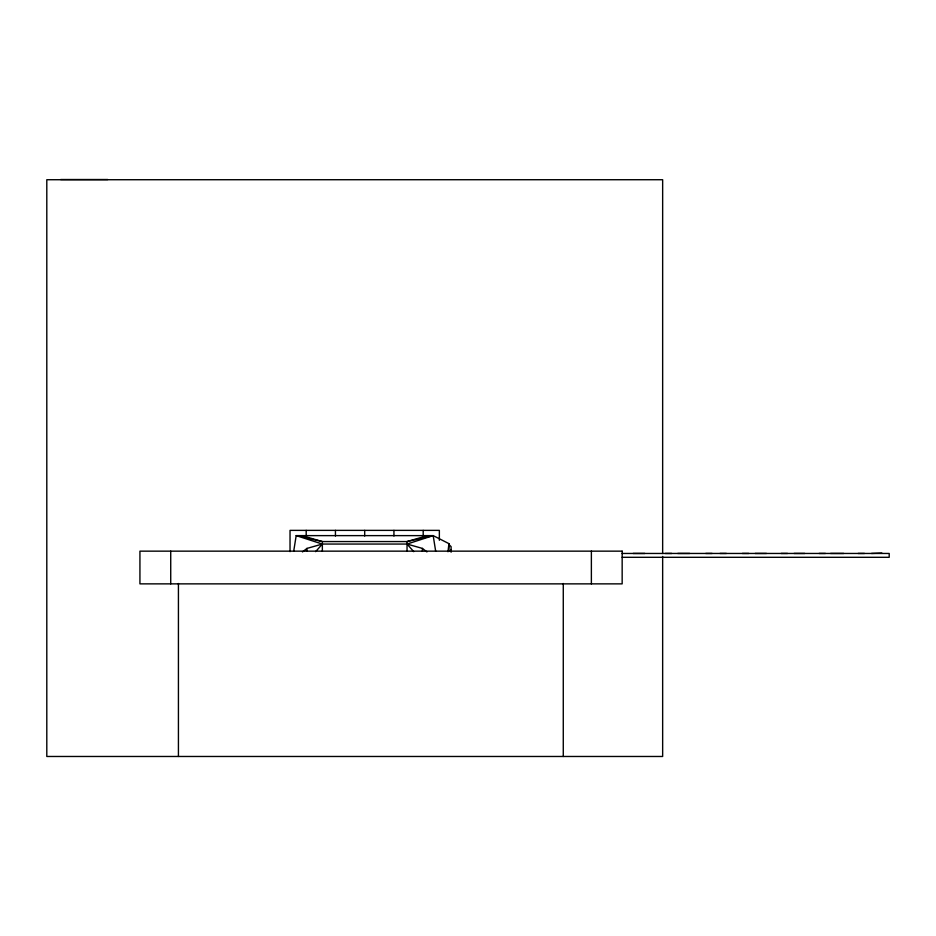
<?xml version="1.0" encoding="UTF-8"?>
<svg xmlns="http://www.w3.org/2000/svg" width="936" height="936" viewBox="0 0 936 936"><rect width="100%" height="100%" fill="white"/><g stroke="black" fill="none" stroke-linecap="round" stroke-linejoin="round"><path stroke-width="1.4" d="M447.981 551.737L448.952 543.652L433.192 535.626L296.185 535.626L293.693 551.292M315.619 551.655L322.358 544.05L407.031 544.05L422.417 548.414L426.921 551.924M302.468 551.924L306.961 548.414L322.358 544.05L296.185 535.626L322.358 541.558L407.031 541.558L433.192 535.626L435.685 551.292M433.192 535.626L407.031 544.05L413.759 551.655M427.424 535.626L407.031 541.558L407.031 551.292M60.653 179.525L107.78 179.525M451.094 549.631L451.094 551.561M881.887 553.071L871.498 553.457M622.171 553.457L889.2 553.457L889.2 557.306L622.171 557.306M301.965 535.626L322.358 541.558L322.358 551.292M449.163 544.717L451.094 546.647L451.094 552.111M864.478 553.457L858.066 553.457M843.699 553.457L830.536 553.457M825.458 553.457L819.047 553.457M804.749 553.457L794.032 553.457M787.539 553.457L781.139 553.457M766.479 553.457L755.118 553.457M748.753 553.457L742.342 553.457M726.383 553.457L719.971 553.457M712.132 553.457L705.732 553.457M689.68 553.457L677.734 553.457M671.72 553.457L665.32 553.457M662.653 553.515L662.653 179.724L46.8 179.724L46.8 756.475L662.653 756.475L662.653 556.44M644.834 553.457L633.099 553.457M591.376 551.152L591.376 583.865M563.273 583.502L563.273 756.475M448.952 543.652L448.952 551.327M439.358 540.294L439.358 530.373L290.031 530.373L290.031 551.632M423.189 530.373L423.189 536.035M422.417 548.414L422.417 551.304M393.939 530.373L393.939 536.035M364.689 530.373L364.689 536.035M335.439 530.373L335.439 536.035M306.961 548.414L306.961 551.304M306.189 530.373L306.189 536.035M178.425 583.502L178.425 756.475M170.726 551.152L170.726 583.865M622.159 551.152L139.932 551.152L139.932 583.865L622.159 583.865L622.159 551.152"/></g></svg>
